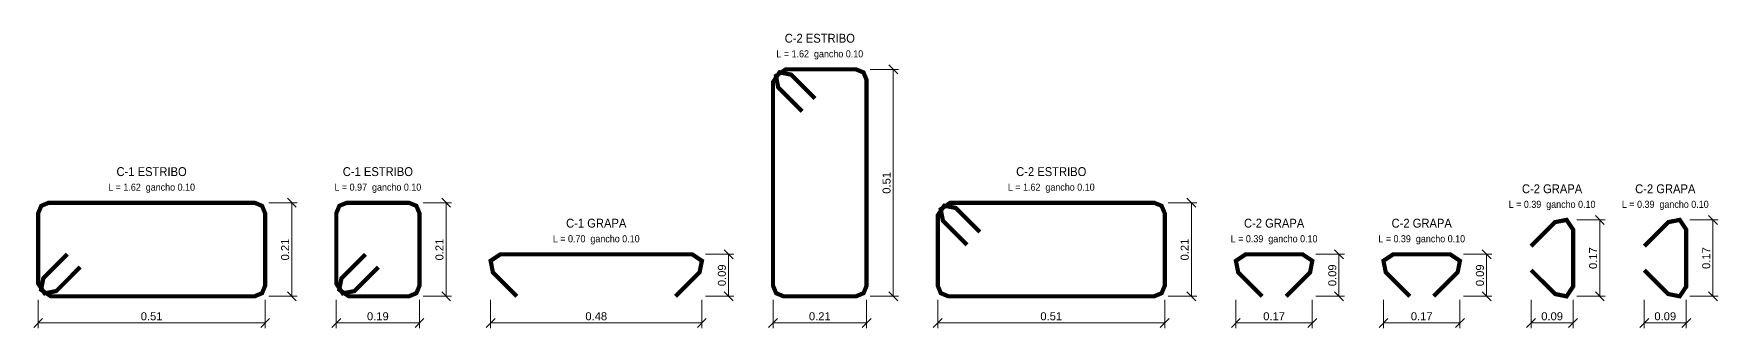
# Model space of a CAD drawing. Header units: metres. Extents: x 200 to 604, y -2 to 12.
# Drawn here: x 599.99 to 603.779, y -0.072 to 0.591 of the extents above; entities that cross this region are included whole.
import ezdxf
from ezdxf.enums import TextEntityAlignment as Align

# ---------------------------------------------------------------- set-up
doc = ezdxf.new("R2010")
doc.units = ezdxf.units.M
for name, color, linetype, lineweight in [('E-ACERO', 1, 'Continuous', 35), ('E-ACERO-TXT', 7, 'Continuous', 18), ('E-COTA', 7, 'Continuous', 13), ('E-TITULO', 7, 'Continuous', 35)]:
    doc.layers.add(name, color=color, linetype=linetype, lineweight=lineweight)
doc.styles.add('ARIAL', font='arial.ttf')
doc.dimstyles.new('COTA10', dxfattribs={"dimtxt": 0.018, "dimasz": 0.012, "dimexe": 0.012, "dimexo": 0.008, "dimgap": 0.006, "dimtad": 1, "dimzin": 0, "dimdsep": 46, "dimtxsty": 'ARIAL', "dimtsz": 0.01, "dimcen": 2.5, "dimclrd": 7, "dimclre": 7, "dimclrt": 7, "dimazin": 3, "dimtfac": 1, "dimtmove": 2, "dimatfit": 3, "dimlwd": 13, "dimlwe": 13})

# ---------------------------------------------------------------- blocks, each defined once
blk = doc.blocks.new('_OBLIQUE')
at = {"color": 0, "linetype": 'BYBLOCK'}
blk.add_line((-0.5, -0.5), (0.5, 0.5), dxfattribs=at)
blk = doc.blocks.new('*D43')
at = {"color": 7, "lineweight": 13}
for p, q in [((600, -0.008), (600, -0.072)), ((600.5105, -0.008), (600.5105, -0.072)), ((600, -0.06), (600.5105, -0.06))]:
    blk.add_line(p, q, dxfattribs=at)
at = {"layer": 'Defpoints'}
for p in [(600, 0), (600.5105, 0), (600, -0.06)]:
    blk.add_point(p, dxfattribs=at)
at = {"layer": 'E-COTA', "color": 7, "xscale": 0.02, "yscale": 0.02}
for p in [(600, -0.06), (600.5105, -0.06)]:
    blk.add_blockref('_OBLIQUE', p, dxfattribs=at)
at = {"layer": 'E-COTA', "color": 7, "insert": (600.2552, -0.045), "char_height": 0.018, "attachment_point": 5, "style": 'ARIAL'}
blk.add_mtext('0.51', dxfattribs=at)
blk = doc.blocks.new('*D44')
at = {"color": 7, "lineweight": 13}
for p, q in [((600.5185, 0.2105), (600.5825, 0.2105)), ((600.5705, 0), (600.5705, 0.2105)), ((600.5185, 0), (600.5825, 0))]:
    blk.add_line(p, q, dxfattribs=at)
at = {"layer": 'Defpoints'}
for p in [(600.5105, 0.2105), (600.5105, 0), (600.5705, 0)]:
    blk.add_point(p, dxfattribs=at)
at = {"layer": 'E-COTA', "color": 7, "xscale": 0.02, "yscale": 0.02, "rotation": 90}
for p in [(600.5705, 0.2105), (600.5705, 0)]:
    blk.add_blockref('_OBLIQUE', p, dxfattribs=at)
at = {"layer": 'E-COTA', "color": 7, "insert": (600.5555, 0.1052), "char_height": 0.018, "attachment_point": 5, "rotation": 90, "style": 'ARIAL'}
blk.add_mtext('0.21', dxfattribs=at)
blk = doc.blocks.new('*D45')
at = {"color": 7, "lineweight": 13}
for p, q in [((600.6705, -0.008), (600.6705, -0.072)), ((600.8576, -0.008), (600.8576, -0.072)), ((600.6705, -0.06), (600.8576, -0.06))]:
    blk.add_line(p, q, dxfattribs=at)
at = {"layer": 'Defpoints'}
for p in [(600.6705, 0), (600.8576, 0), (600.6705, -0.06)]:
    blk.add_point(p, dxfattribs=at)
at = {"layer": 'E-COTA', "color": 7, "xscale": 0.02, "yscale": 0.02}
for p in [(600.6705, -0.06), (600.8576, -0.06)]:
    blk.add_blockref('_OBLIQUE', p, dxfattribs=at)
at = {"layer": 'E-COTA', "color": 7, "insert": (600.764, -0.045), "char_height": 0.018, "attachment_point": 5, "style": 'ARIAL'}
blk.add_mtext('0.19', dxfattribs=at)
blk = doc.blocks.new('*D46')
at = {"color": 7, "lineweight": 13}
for p, q in [((600.8656, 0.2105), (600.9296, 0.2105)), ((600.9176, 0), (600.9176, 0.2105)), ((600.8656, 0), (600.9296, 0))]:
    blk.add_line(p, q, dxfattribs=at)
at = {"layer": 'Defpoints'}
for p in [(600.8576, 0.2105), (600.8576, 0), (600.9176, 0)]:
    blk.add_point(p, dxfattribs=at)
at = {"layer": 'E-COTA', "color": 7, "xscale": 0.02, "yscale": 0.02, "rotation": 90}
for p in [(600.9176, 0.2105), (600.9176, 0)]:
    blk.add_blockref('_OBLIQUE', p, dxfattribs=at)
at = {"layer": 'E-COTA', "color": 7, "insert": (600.9026, 0.1052), "char_height": 0.018, "attachment_point": 5, "rotation": 90, "style": 'ARIAL'}
blk.add_mtext('0.21', dxfattribs=at)
blk = doc.blocks.new('*D49')
at = {"color": 7, "lineweight": 13}
for p, q in [((601.6527, -0.008), (601.6527, -0.072)), ((601.8631, -0.008), (601.8631, -0.072)), ((601.6527, -0.06), (601.8631, -0.06))]:
    blk.add_line(p, q, dxfattribs=at)
at = {"layer": 'Defpoints'}
for p in [(601.6527, 0), (601.8631, 0), (601.6527, -0.06)]:
    blk.add_point(p, dxfattribs=at)
at = {"layer": 'E-COTA', "color": 7, "xscale": 0.02, "yscale": 0.02}
for p in [(601.6527, -0.06), (601.8631, -0.06)]:
    blk.add_blockref('_OBLIQUE', p, dxfattribs=at)
at = {"layer": 'E-COTA', "color": 7, "insert": (601.7579, -0.045), "char_height": 0.018, "attachment_point": 5, "style": 'ARIAL'}
blk.add_mtext('0.21', dxfattribs=at)
blk = doc.blocks.new('*D50')
at = {"color": 7, "lineweight": 13}
for p, q in [((601.8711, 0.5105), (601.9351, 0.5105)), ((601.9231, 0), (601.9231, 0.5105)), ((601.8711, 0), (601.9351, 0))]:
    blk.add_line(p, q, dxfattribs=at)
at = {"layer": 'Defpoints'}
for p in [(601.8631, 0.5105), (601.8631, 0), (601.9231, 0)]:
    blk.add_point(p, dxfattribs=at)
at = {"layer": 'E-COTA', "color": 7, "xscale": 0.02, "yscale": 0.02, "rotation": 90}
for p in [(601.9231, 0.5105), (601.9231, 0)]:
    blk.add_blockref('_OBLIQUE', p, dxfattribs=at)
at = {"layer": 'E-COTA', "color": 7, "insert": (601.9081, 0.2552), "char_height": 0.018, "attachment_point": 5, "rotation": 90, "style": 'ARIAL'}
blk.add_mtext('0.51', dxfattribs=at)
blk = doc.blocks.new('*D51')
at = {"color": 7, "lineweight": 13}
for p, q in [((602.0231, -0.008), (602.0231, -0.072)), ((602.5336, -0.008), (602.5336, -0.072)), ((602.0231, -0.06), (602.5336, -0.06))]:
    blk.add_line(p, q, dxfattribs=at)
at = {"layer": 'Defpoints'}
for p in [(602.0231, 0), (602.5336, 0), (602.0231, -0.06)]:
    blk.add_point(p, dxfattribs=at)
at = {"layer": 'E-COTA', "color": 7, "xscale": 0.02, "yscale": 0.02}
for p in [(602.0231, -0.06), (602.5336, -0.06)]:
    blk.add_blockref('_OBLIQUE', p, dxfattribs=at)
at = {"layer": 'E-COTA', "color": 7, "insert": (602.2784, -0.045), "char_height": 0.018, "attachment_point": 5, "style": 'ARIAL'}
blk.add_mtext('0.51', dxfattribs=at)
blk = doc.blocks.new('*D52')
at = {"color": 7, "lineweight": 13}
for p, q in [((602.5416, 0.2105), (602.6056, 0.2105)), ((602.5936, 0), (602.5936, 0.2105)), ((602.5416, 0), (602.6056, 0))]:
    blk.add_line(p, q, dxfattribs=at)
at = {"layer": 'Defpoints'}
for p in [(602.5336, 0.2105), (602.5336, 0), (602.5936, 0)]:
    blk.add_point(p, dxfattribs=at)
at = {"layer": 'E-COTA', "color": 7, "xscale": 0.02, "yscale": 0.02, "rotation": 90}
for p in [(602.5936, 0.2105), (602.5936, 0)]:
    blk.add_blockref('_OBLIQUE', p, dxfattribs=at)
at = {"layer": 'E-COTA', "color": 7, "insert": (602.5786, 0.1052), "char_height": 0.018, "attachment_point": 5, "rotation": 90, "style": 'ARIAL'}
blk.add_mtext('0.21', dxfattribs=at)
blk = doc.blocks.new('*D53')
at = {"color": 7, "lineweight": 13}
for p, q in [((602.6936, -0.008), (602.6936, -0.072)), ((602.8655, -0.008), (602.8655, -0.072)), ((602.6936, -0.06), (602.8655, -0.06))]:
    blk.add_line(p, q, dxfattribs=at)
at = {"layer": 'Defpoints'}
for p in [(602.6936, 0), (602.8655, 0), (602.6936, -0.06)]:
    blk.add_point(p, dxfattribs=at)
at = {"layer": 'E-COTA', "color": 7, "xscale": 0.02, "yscale": 0.02}
for p in [(602.6936, -0.06), (602.8655, -0.06)]:
    blk.add_blockref('_OBLIQUE', p, dxfattribs=at)
at = {"layer": 'E-COTA', "color": 7, "insert": (602.7796, -0.045), "char_height": 0.018, "attachment_point": 5, "style": 'ARIAL'}
blk.add_mtext('0.17', dxfattribs=at)
blk = doc.blocks.new('*D55')
at = {"color": 7, "lineweight": 13}
for p, q in [((603.0255, -0.008), (603.0255, -0.072)), ((603.1975, -0.008), (603.1975, -0.072)), ((603.0255, -0.06), (603.1975, -0.06))]:
    blk.add_line(p, q, dxfattribs=at)
at = {"layer": 'Defpoints'}
for p in [(603.0255, 0), (603.1975, 0), (603.0255, -0.06)]:
    blk.add_point(p, dxfattribs=at)
at = {"layer": 'E-COTA', "color": 7, "xscale": 0.02, "yscale": 0.02}
for p in [(603.0255, -0.06), (603.1975, -0.06)]:
    blk.add_blockref('_OBLIQUE', p, dxfattribs=at)
at = {"layer": 'E-COTA', "color": 7, "insert": (603.1115, -0.045), "char_height": 0.018, "attachment_point": 5, "style": 'ARIAL'}
blk.add_mtext('0.17', dxfattribs=at)
blk = doc.blocks.new('*D60')
at = {"color": 7, "lineweight": 13}
for p, q in [((603.7145, 0.1719), (603.7785, 0.1719)), ((603.7665, 0), (603.7665, 0.1719)), ((603.7145, 0), (603.7785, 0))]:
    blk.add_line(p, q, dxfattribs=at)
at = {"layer": 'Defpoints'}
for p in [(603.7065, 0.1719), (603.7065, 0), (603.7665, 0)]:
    blk.add_point(p, dxfattribs=at)
at = {"layer": 'E-COTA', "color": 7, "xscale": 0.02, "yscale": 0.02, "rotation": 90}
for p in [(603.7665, 0.1719), (603.7665, 0)]:
    blk.add_blockref('_OBLIQUE', p, dxfattribs=at)
at = {"layer": 'E-COTA', "color": 7, "insert": (603.7515, 0.086), "char_height": 0.018, "attachment_point": 5, "rotation": 90, "style": 'ARIAL'}
blk.add_mtext('0.17', dxfattribs=at)

msp = doc.modelspace()

# ---------------------------------------------------------------- linework, layer by layer
at = {"layer": 'E-ACERO', "const_width": 0.0095}
for points in [[(601.7472, 0.4449), (601.6933, 0.4987), (601.6674, 0.5039), (601.6527, 0.4819), (601.6527, 0.0238), (601.6596, 0.007), (601.6765, 0), (601.8393, 0), (601.8562, 0.007), (601.8631, 0.0238), (601.8631, 0.4867), (601.8562, 0.5035), (601.8393, 0.5105), (601.6812, 0.5105), (601.6592, 0.4958), (601.6644, 0.4698), (601.7183, 0.4159)], [(600.0656, 0.0945), (600.0117, 0.0407), (600.0066, 0.0147), (600.0286, 0), (600.4867, 0), (600.5035, 0.007), (600.5105, 0.0238), (600.5105, 0.1867), (600.5035, 0.2035), (600.4867, 0.2105), (600.0238, 0.2105), (600.007, 0.2035), (600, 0.1867), (600, 0.0286), (600.0147, 0.0066), (600.0407, 0.0117), (600.0945, 0.0656)], [(600.7361, 0.0945), (600.6822, 0.0407), (600.6771, 0.0147), (600.6991, 0), (600.8338, 0), (600.8506, 0.007), (600.8576, 0.0238), (600.8576, 0.1867), (600.8506, 0.2035), (600.8338, 0.2105), (600.6943, 0.2105), (600.6774, 0.2035), (600.6705, 0.1867), (600.6705, 0.0286), (600.6852, 0.0066), (600.7111, 0.0117), (600.765, 0.0656)], [(602.1177, 0.1449), (602.0638, 0.1987), (602.0378, 0.2039), (602.0231, 0.1819), (602.0231, 0.0238), (602.0301, 0.007), (602.047, 0), (602.5098, 0), (602.5266, 0.007), (602.5336, 0.0238), (602.5336, 0.1867), (602.5266, 0.2035), (602.5098, 0.2105), (602.0517, 0.2105), (602.0297, 0.1958), (602.0349, 0.1698), (602.0888, 0.1159)], [(603.3575, 0.1129), (603.4113, 0.1668), (603.4373, 0.1719), (603.452, 0.1499), (603.452, 0.022), (603.4373, 0), (603.4113, 0.0052), (603.3575, 0.059)], [(603.612, 0.1129), (603.6659, 0.1668), (603.6918, 0.1719), (603.7065, 0.1499), (603.7065, 0.022), (603.6918, 0), (603.6659, 0.0052), (603.612, 0.059)], [(601.0766, 0), (601.0227, 0.0539), (601.0176, 0.0798), (601.0396, 0.0945), (601.4707, 0.0945), (601.4927, 0.0798), (601.4875, 0.0539), (601.4336, 0)], [(602.7527, 0), (602.6988, 0.0539), (602.6936, 0.0798), (602.7156, 0.0945), (602.8435, 0.0945), (602.8655, 0.0798), (602.8604, 0.0539), (602.8065, 0)], [(603.0846, 0), (603.0307, 0.0539), (603.0255, 0.0798), (603.0475, 0.0945), (603.1755, 0.0945), (603.1975, 0.0798), (603.1923, 0.0539), (603.1384, 0)]]:
    msp.add_lwpolyline(points, dxfattribs=at)

# ---------------------------------------------------------------- texts
at = {"layer": 'E-ACERO-TXT', "style": 'ARIAL', "width": 0.9}
for s, p in [('L = 1.62  gancho 0.10', (601.7579, 0.5455)), ('L = 1.62  gancho 0.10', (600.2552, 0.2455)), ('L = 0.97  gancho 0.10', (600.764, 0.2455)), ('L = 1.62  gancho 0.10', (602.2784, 0.2455)), ('L = 0.39  gancho 0.10', (603.4047, 0.2069)), ('L = 0.39  gancho 0.10', (603.6593, 0.2069)), ('L = 0.70  gancho 0.10', (601.2551, 0.1295)), ('L = 0.39  gancho 0.10', (602.7796, 0.1295)), ('L = 0.39  gancho 0.10', (603.1115, 0.1295))]:
    msp.add_text(s, height=0.016, dxfattribs=at).set_placement(p, align=Align.MIDDLE_CENTER)
at = {"layer": 'E-TITULO', "style": 'ARIAL', "width": 0.9}
for s, p in [('C-2 ESTRIBO', (601.7579, 0.5805)), ('C-1 ESTRIBO', (600.2552, 0.2805)), ('C-1 ESTRIBO', (600.764, 0.2805)), ('C-2 ESTRIBO', (602.2784, 0.2805)), ('C-2 GRAPA', (603.4047, 0.2419)), ('C-2 GRAPA', (603.6593, 0.2419)), ('C-1 GRAPA', (601.2551, 0.1645)), ('C-2 GRAPA', (602.7796, 0.1645)), ('C-2 GRAPA', (603.1115, 0.1645))]:
    msp.add_text(s, height=0.02, dxfattribs=at).set_placement(p, align=Align.MIDDLE_CENTER)

# ---------------------------------------------------------------- dimensions: what is measured, and where the dimension line sits
at = {"layer": 'E-COTA'}
for base, p1, p2, picture, middle in [((601.9231, 0), (601.8631, 0), (601.8631, 0.5105), '*D50', (601.9081, 0.2552)), ((600.5705, 0), (600.5105, 0), (600.5105, 0.2105), '*D44', (600.5555, 0.1052)), ((600.9176, 0), (600.8576, 0), (600.8576, 0.2105), '*D46', (600.9026, 0.1052)), ((602.5936, 0), (602.5336, 0), (602.5336, 0.2105), '*D52', (602.5786, 0.1052)), ((603.7665, 0), (603.7065, 0), (603.7065, 0.1719), '*D60', (603.7515, 0.086))]:
    dim = msp.add_linear_dim(base=base, p1=p1, p2=p2, angle=90, dimstyle='COTA10', override={"dimdec": 2}, dxfattribs=at)
    dim.commit()
    dim.dimension.update_dxf_attribs({"geometry": picture, "text_midpoint": middle})
for base, p1, p2 in [((603.512, 0), (603.452, 0), (603.452, 0.1719)), ((601.5527, 0), (601.4927, 0), (601.4927, 0.0945)), ((602.9255, 0), (602.8655, 0), (602.8655, 0.0945)), ((603.2575, 0), (603.1975, 0), (603.1975, 0.0945))]:
    msp.add_linear_dim(base=base, p1=p1, p2=p2, angle=90, dimstyle='COTA10', override={"dimdec": 2}, dxfattribs=at).render()
for base, p1, p2, picture, middle in [((600, -0.06), (600, 0), (600.5105, 0), '*D43', (600.2552, -0.045)), ((600.6705, -0.06), (600.6705, 0), (600.8576, 0), '*D45', (600.764, -0.045)), ((601.6527, -0.06), (601.6527, 0), (601.8631, 0), '*D49', (601.7579, -0.045)), ((602.0231, -0.06), (602.0231, 0), (602.5336, 0), '*D51', (602.2784, -0.045)), ((602.6936, -0.06), (602.6936, 0), (602.8655, 0), '*D53', (602.7796, -0.045)), ((603.0255, -0.06), (603.0255, 0), (603.1975, 0), '*D55', (603.1115, -0.045))]:
    dim = msp.add_linear_dim(base=base, p1=p1, p2=p2, dimstyle='COTA10', override={"dimdec": 2}, dxfattribs=at)
    dim.commit()
    dim.dimension.update_dxf_attribs({"geometry": picture, "text_midpoint": middle})
for base, p1, p2 in [((601.0176, -0.06), (601.0176, 0), (601.4927, 0)), ((603.3575, -0.06), (603.3575, 0), (603.452, 0)), ((603.612, -0.06), (603.612, 0), (603.7065, 0))]:
    msp.add_linear_dim(base=base, p1=p1, p2=p2, dimstyle='COTA10', override={"dimdec": 2}, dxfattribs=at).render()

doc.saveas('drawing.dxf')
